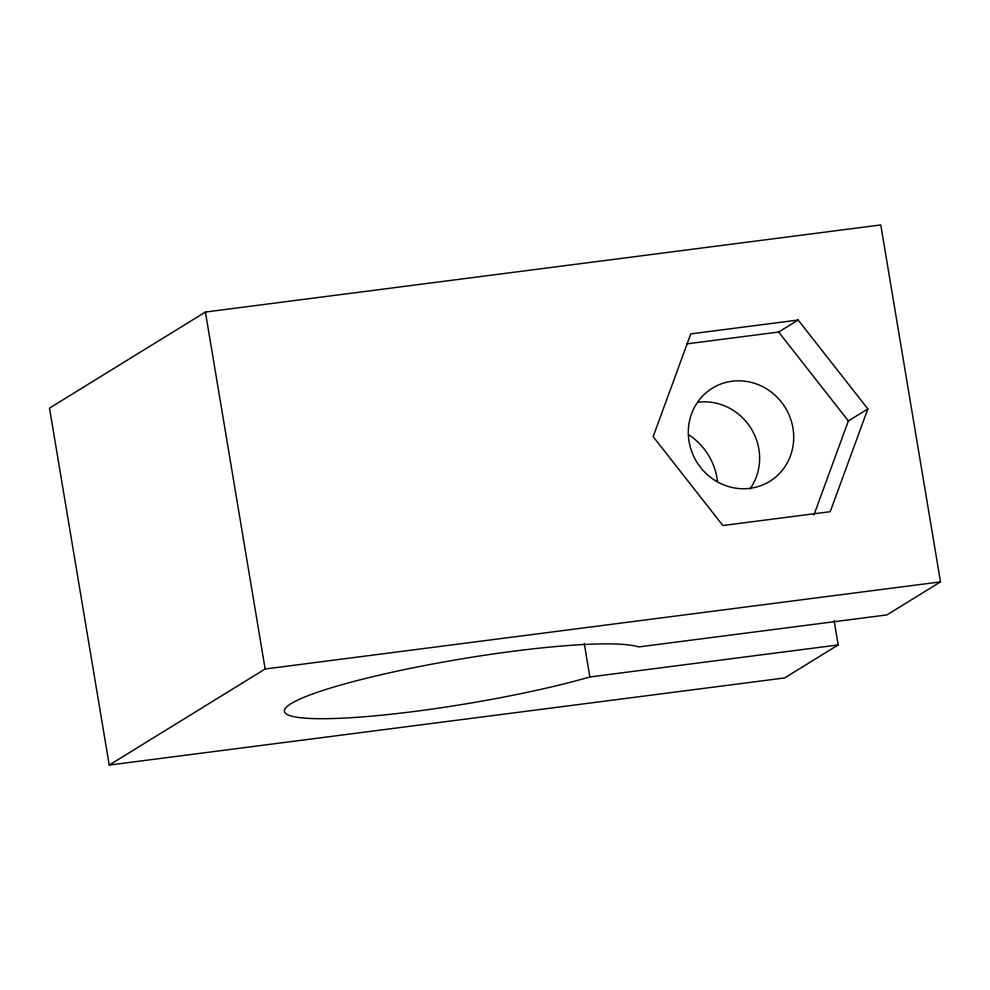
<?xml version="1.0" encoding="UTF-8"?>
<svg xmlns="http://www.w3.org/2000/svg" width="990" height="990" viewBox="0 0 990 990"><rect width="100%" height="100%" fill="white"/><g stroke="black" fill="none" stroke-linecap="round" stroke-linejoin="round"><path stroke-width="1.49" d="M813.916 515.01L848.368 420.936L867.859 408.932L798.15 320.03L690.785 333.877L653.14 436.627L722.861 525.529L830.214 511.682L867.859 408.932M838.184 644.935L589.867 676.962A182.358 22.535 -9.5 0 1 315.624 718.641A182.358 22.535 -9.5 0 1 390.27 672.655A182.358 22.535 -9.5 0 1 638.587 646.94L886.904 614.914L940.5 581.885L880.766 224.94L205.413 312.048L49.5 408.115L109.234 765.06L784.587 677.952L838.184 644.935L834.1 620.52M686.627 343.901L778.66 332.034L798.15 320.03M109.234 765.06L265.147 668.993L940.5 581.885M778.66 332.034L848.368 420.936M584.249 643.401L589.867 676.962M205.413 312.048L265.147 668.993M697.95 402.262A54.71 51.938 58.4 0 1 751.472 429.115A54.71 51.938 58.4 0 1 749.975 488.924M689.077 434.994A61.999 58.868 58.4 0 1 717.465 481.103M688.508 427.408A54.71 51.938 58.4 0 0 763.117 484.766A54.71 51.938 58.4 0 0 771.408 392.189A54.71 51.938 58.4 0 0 688.508 427.408"/></g></svg>
